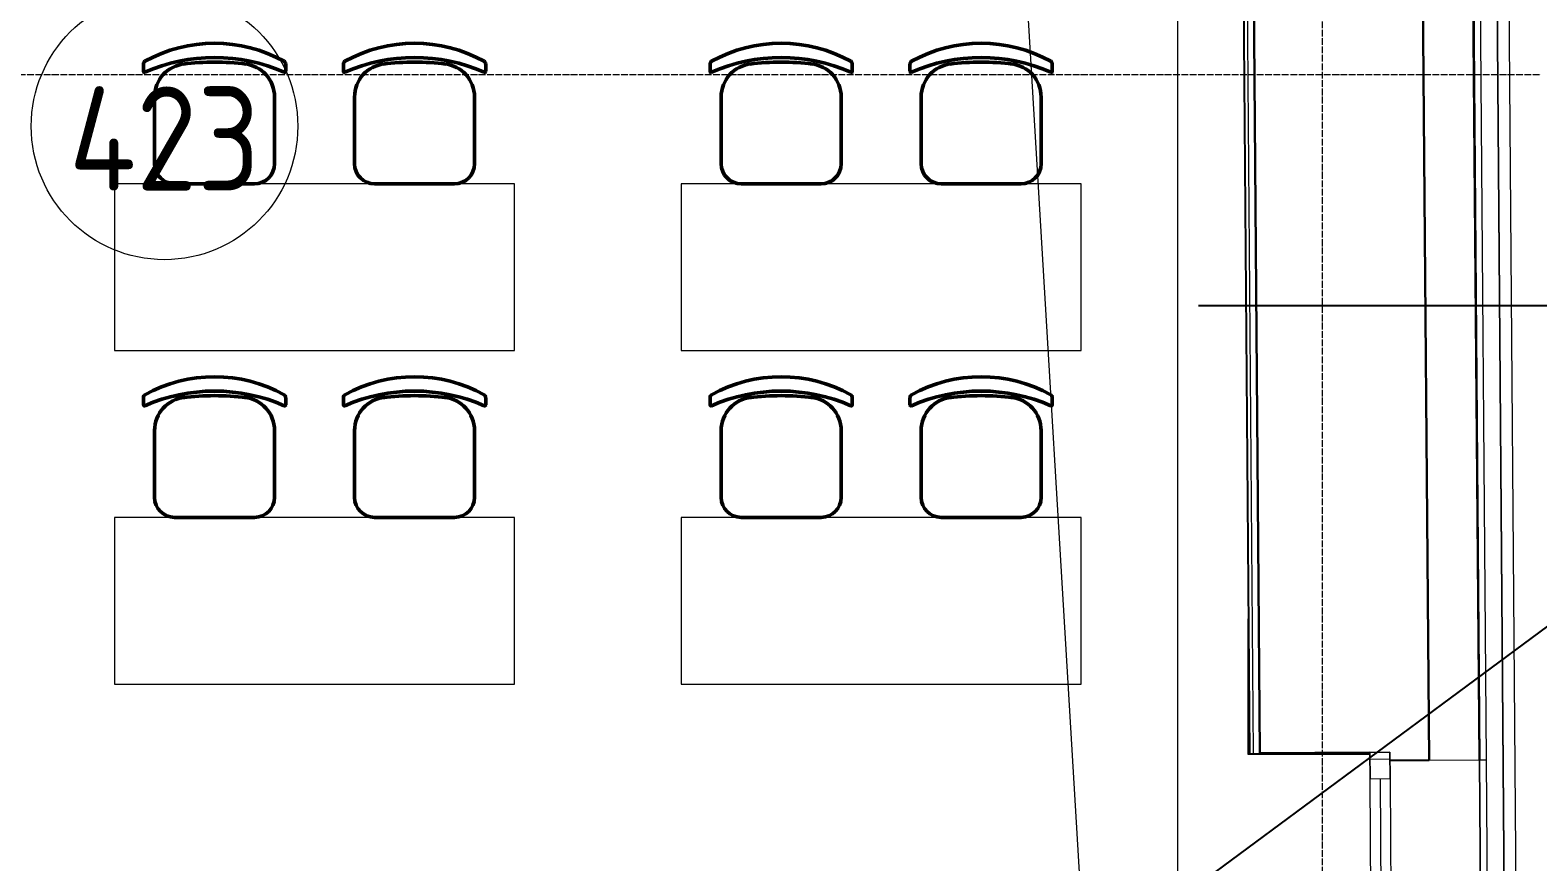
# Model space of a CAD drawing. Header units: millimetres. Extents: x -32 to 417638015, y -35 to 175284279.
# Drawn here: x 417442140 to 417446664, y 175242370 to 175244863 of the extents above; entities that cross this region are included whole.
import ezdxf
from ezdxf import colors
from ezdxf.entities.mleader import LeaderData, LeaderLine
from ezdxf.math import Vec2, Vec3

# ---------------------------------------------------------------- set-up
doc = ezdxf.new("R2010")
doc.units = ezdxf.units.MM
doc.linetypes.add('ADSK_Линия сетки', pattern=[25, 20, -2.5, 0, -2.5])
for name, color, linetype, lineweight in [('_ Окна', 7, 'Continuous', 9), ('Аннотация', 7, 'Continuous', 18), ('Окна', 7, 'Continuous', 9), ('Оси', 253, 'Continuous', 9), ('Перекрытие', 7, 'Continuous', 18), ('Стены наружные', 7, 'Continuous', 18), ('Стены несущие', 7, 'Continuous', 30), ('Стены отделка', 7, 'Continuous', 30), ('Стены штриховка', 7, 'Continuous', 9), ('ТХ', 5, 'Continuous', 0), ('ТХ_Задание ЭОМ_СС', 6, 'Continuous', 0), ('ШТРИХОВКА', 252, 'Continuous', 15)]:
    doc.layers.add(name, color=color, linetype=linetype, lineweight=lineweight)
doc.layers.add('_ЭМ_Надписи', color=7, linetype='Continuous')
doc.layers.add('Линии', color=7, linetype='Continuous', lineweight=9, true_color=0x00a600)
doc.styles.add('GOST Common', font='GOST_Common.ttf', dxfattribs={"width": 0.9, "height": 349.9999999999996})
doc.styles.add('ЭОМ', font='isocpeur.ttf', dxfattribs={"width": 0.85, "height": 250})

# ---------------------------------------------------------------- blocks, each defined once
blk = doc.blocks.new('_ЭМ_ТХ2_4 Этаж')
at = {"color": 8, "linetype": 'ByBlock', "lineweight": -2}
for p, q in [((58227.37879295624, 13067.05146870926), (58227.37879295624, 13045.3916626617)), ((58227.37879295641, 13067.05146870936), (58227.37879295641, 13045.39166266179)), ((58654.37879295618, 13067.05146870926), (58654.37879295618, 13045.3916626617)), ((58654.37879295636, 13067.05146870936), (58654.37879295636, 13045.39166266179)), ((58827.37879295624, 13067.05146870926), (58827.37879295624, 13045.3916626617)), ((58827.37879295641, 13067.05146870936), (58827.37879295641, 13045.39166266179)), ((59254.37879295618, 13067.05146870926), (59254.37879295618, 13045.3916626617)), ((59254.37879295636, 13067.05146870936), (59254.37879295636, 13045.39166266179)), ((59927.37879295624, 13067.05146870926), (59927.37879295624, 13045.3916626617)), ((59927.37879295641, 13067.05146870936), (59927.37879295641, 13045.39166266179)), ((60354.37879295618, 13067.05146870926), (60354.37879295618, 13045.3916626617)), ((60354.37879295636, 13067.05146870936), (60354.37879295636, 13045.39166266179)), ((60527.37879295624, 13067.05146870926), (60527.37879295624, 13045.3916626617)), ((60527.37879295641, 13067.05146870936), (60527.37879295641, 13045.39166266179)), ((60954.37879295618, 13067.05146870926), (60954.37879295618, 13045.3916626617)), ((60954.37879295636, 13067.05146870936), (60954.37879295636, 13045.39166266179)), ((58260.87879295624, 12768.05098831653), (58260.87879295624, 12968.3622890422)), ((58260.87879295636, 12768.05098831662), (58260.87879295636, 12968.3622890423)), ((58620.87879295624, 12768.05098831653), (58620.87879295624, 12968.3622890422)), ((58620.87879295641, 12768.05098831662), (58620.87879295641, 12968.3622890423)), ((58860.87879295624, 12768.05098831653), (58860.87879295624, 12968.3622890422)), ((58860.87879295636, 12768.05098831662), (58860.87879295636, 12968.3622890423)), ((59220.87879295624, 12768.05098831653), (59220.87879295624, 12968.3622890422)), ((59220.87879295641, 12768.05098831662), (59220.87879295641, 12968.3622890423)), ((59960.87879295624, 12768.05098831653), (59960.87879295624, 12968.3622890422)), ((59960.87879295636, 12768.05098831662), (59960.87879295636, 12968.3622890423)), ((60320.87879295624, 12768.05098831653), (60320.87879295624, 12968.3622890422)), ((60320.87879295641, 12768.05098831662), (60320.87879295641, 12968.3622890423)), ((60560.87879295624, 12768.05098831653), (60560.87879295624, 12968.3622890422)), ((60560.87879295636, 12768.05098831662), (60560.87879295636, 12968.3622890423)), ((60920.87879295624, 12768.05098831653), (60920.87879295624, 12968.3622890422)), ((60920.87879295641, 12768.05098831662), (60920.87879295641, 12968.3622890423)), ((58561.00723699189, 12708.05112579894), (58320.87879295624, 12708.05098831653)), ((58561.00723699207, 12708.05112579904), (58320.87879295636, 12708.05098831663)), ((59161.00723699189, 12708.05112579894), (58920.87879295624, 12708.05098831653)), ((59161.00723699207, 12708.05112579904), (58920.87879295636, 12708.05098831663)), ((60261.00723699189, 12708.05112579894), (60020.87879295624, 12708.05098831653)), ((60261.00723699207, 12708.05112579904), (60020.87879295636, 12708.05098831663)), ((60861.00723699189, 12708.05112579894), (60620.87879295624, 12708.05098831653)), ((60861.00723699207, 12708.05112579904), (60620.87879295636, 12708.05098831663)), ((58227.37879295624, 12067.05146870926), (58227.37879295624, 12045.3916626617)), ((58227.37879295641, 12067.05146870936), (58227.37879295641, 12045.39166266179)), ((58654.37879295618, 12067.05146870926), (58654.37879295618, 12045.3916626617)), ((58654.37879295636, 12067.05146870936), (58654.37879295636, 12045.39166266179)), ((58827.37879295624, 12067.05146870926), (58827.37879295624, 12045.3916626617)), ((58827.37879295641, 12067.05146870936), (58827.37879295641, 12045.39166266179)), ((59254.37879295618, 12067.05146870926), (59254.37879295618, 12045.3916626617)), ((59254.37879295636, 12067.05146870936), (59254.37879295636, 12045.39166266179)), ((59927.37879295624, 12067.05146870926), (59927.37879295624, 12045.3916626617)), ((59927.37879295641, 12067.05146870936), (59927.37879295641, 12045.39166266179)), ((60354.37879295618, 12067.05146870926), (60354.37879295618, 12045.3916626617)), ((60354.37879295636, 12067.05146870936), (60354.37879295636, 12045.39166266179)), ((60527.37879295624, 12067.05146870926), (60527.37879295624, 12045.3916626617)), ((60527.37879295641, 12067.05146870936), (60527.37879295641, 12045.39166266179)), ((60954.37879295618, 12067.05146870926), (60954.37879295618, 12045.3916626617)), ((60954.37879295636, 12067.05146870936), (60954.37879295636, 12045.39166266179)), ((58260.87879295624, 11768.05098831653), (58260.87879295624, 11968.3622890422)), ((58260.87879295636, 11768.05098831662), (58260.87879295636, 11968.3622890423)), ((58620.87879295624, 11768.05098831653), (58620.87879295624, 11968.3622890422)), ((58620.87879295641, 11768.05098831662), (58620.87879295641, 11968.3622890423)), ((58860.87879295624, 11768.05098831653), (58860.87879295624, 11968.3622890422)), ((58860.87879295636, 11768.05098831662), (58860.87879295636, 11968.3622890423)), ((59220.87879295624, 11768.05098831653), (59220.87879295624, 11968.3622890422)), ((59220.87879295641, 11768.05098831662), (59220.87879295641, 11968.3622890423)), ((59960.87879295624, 11768.05098831653), (59960.87879295624, 11968.3622890422)), ((59960.87879295636, 11768.05098831662), (59960.87879295636, 11968.3622890423)), ((60320.87879295624, 11768.05098831653), (60320.87879295624, 11968.3622890422)), ((60320.87879295641, 11768.05098831662), (60320.87879295641, 11968.3622890423)), ((60560.87879295624, 11768.05098831653), (60560.87879295624, 11968.3622890422)), ((60560.87879295636, 11768.05098831662), (60560.87879295636, 11968.3622890423)), ((60920.87879295624, 11768.05098831653), (60920.87879295624, 11968.3622890422)), ((60920.87879295641, 11768.05098831662), (60920.87879295641, 11968.3622890423)), ((58561.00723699189, 11708.05112579894), (58320.87879295624, 11708.05098831653)), ((58561.00723699207, 11708.05112579904), (58320.87879295636, 11708.05098831663)), ((59161.00723699189, 11708.05112579894), (58920.87879295624, 11708.05098831653)), ((59161.00723699207, 11708.05112579904), (58920.87879295636, 11708.05098831663)), ((60261.00723699189, 11708.05112579894), (60020.87879295624, 11708.05098831653)), ((60261.00723699207, 11708.05112579904), (60020.87879295636, 11708.05098831663)), ((60861.00723699189, 11708.05112579894), (60620.87879295624, 11708.05098831653)), ((60861.00723699207, 11708.05112579904), (60620.87879295636, 11708.05098831663))]:
    blk.add_line(p, q, dxfattribs=at)
for centre, radius, start, end in [((58440.87879295624, 12699.00196675615), 430.5490215606072, 60.99166478656981, 119.0083352134302), ((58440.87879295641, 12699.00196675624), 430.5490215606072, 60.99166478656981, 119.0083352134302), ((59040.87879295624, 12699.00196675615), 430.5490215606072, 60.99166478656981, 119.0083352134302), ((59040.87879295641, 12699.00196675624), 430.5490215606072, 60.99166478656981, 119.0083352134302), ((60140.87879295624, 12699.00196675615), 430.5490215606072, 60.99166478656981, 119.0083352134302), ((60140.87879295641, 12699.00196675624), 430.5490215606072, 60.99166478656981, 119.0083352134302), ((60740.87879295624, 12699.00196675615), 430.5490215606072, 60.99166478656981, 119.0083352134302), ((60740.87879295641, 12699.00196675624), 430.5490215606072, 60.99166478656981, 119.0083352134302), ((58237.37879295624, 13067.05146870928), 9.999999999989248, 121.931749367395, 180), ((58237.37879295641, 13067.05146870938), 9.999999999989248, 121.931749367395, 180), ((58440.87879295624, 12565.73086461253), 520.8201237039044, 66.319511006273, 113.680488993727), ((58440.87879295641, 12565.73086461263), 520.8201237039044, 66.319511006273, 113.680488993727), ((58440.87879295624, 12272.51691551149), 800.3966485555333, 83.24697725458542, 96.75302274541458), ((58440.87879295641, 12272.51691551159), 800.3966485555333, 83.24697725458542, 96.75302274541458), ((58644.37879295624, 13067.05146870928), 9.999999999989248, 0, 58.06825063260506), ((58644.37879295641, 13067.05146870938), 9.999999999989248, 0, 58.06825063260506), ((58837.37879295624, 13067.05146870928), 9.999999999989248, 121.931749367395, 180), ((58837.37879295641, 13067.05146870938), 9.999999999989248, 121.931749367395, 180), ((59040.87879295624, 12565.73086461253), 520.8201237039044, 66.319511006273, 113.680488993727), ((59040.87879295641, 12565.73086461263), 520.8201237039044, 66.319511006273, 113.680488993727), ((59040.87879295624, 12272.51691551149), 800.3966485555333, 83.24697725458542, 96.75302274541458), ((59040.87879295641, 12272.51691551159), 800.3966485555333, 83.24697725458542, 96.75302274541458), ((59244.37879295624, 13067.05146870928), 9.999999999989248, 0, 58.06825063260506), ((59244.37879295641, 13067.05146870938), 9.999999999989248, 0, 58.06825063260506), ((59937.37879295624, 13067.05146870928), 9.999999999989248, 121.931749367395, 180), ((59937.37879295641, 13067.05146870938), 9.999999999989248, 121.931749367395, 180), ((60140.87879295624, 12565.73086461253), 520.8201237039044, 66.319511006273, 113.680488993727), ((60140.87879295641, 12565.73086461263), 520.8201237039044, 66.319511006273, 113.680488993727), ((60140.87879295624, 12272.51691551149), 800.3966485555333, 83.24697725458542, 96.75302274541458), ((60140.87879295641, 12272.51691551159), 800.3966485555333, 83.24697725458542, 96.75302274541458), ((60344.37879295624, 13067.05146870928), 9.999999999989248, 0, 58.06825063260506), ((60344.37879295641, 13067.05146870938), 9.999999999989248, 0, 58.06825063260506), ((60537.37879295624, 13067.05146870928), 9.999999999989248, 121.931749367395, 180), ((60537.37879295641, 13067.05146870938), 9.999999999989248, 121.931749367395, 180), ((60740.87879295624, 12565.73086461253), 520.8201237039044, 66.319511006273, 113.680488993727), ((60740.87879295641, 12565.73086461263), 520.8201237039044, 66.319511006273, 113.680488993727), ((60740.87879295624, 12272.51691551149), 800.3966485555333, 83.24697725458542, 96.75302274541458), ((60740.87879295641, 12272.51691551159), 800.3966485555333, 83.24697725458542, 96.75302274541458), ((60944.37879295624, 13067.05146870928), 9.999999999989248, 0, 58.06825063260506), ((60944.37879295641, 13067.05146870938), 9.999999999989248, 0, 58.06825063260506), ((58230.37879295624, 13045.39166266168), 2.999999999983853, 180, 296.1021673183788), ((58230.37879295641, 13045.39166266178), 2.999999999983853, 180, 296.1021673183788), ((58360.87879295624, 12968.36228904219), 100.0000000000176, 95.74155800031588, 180), ((58360.87879295641, 12968.36228904229), 100.0000000000176, 95.74155800031588, 180), ((58520.87879295624, 12968.36228904219), 100.0000000000176, 0, 84.25844199968412), ((58520.87879295641, 12968.36228904229), 100.0000000000176, 0, 84.25844199968412), ((58651.37879295624, 13045.39166266168), 2.999999999983853, 243.8978326816212, 0), ((58651.37879295641, 13045.39166266178), 2.999999999983853, 243.8978326816212, 0), ((58830.37879295624, 13045.39166266168), 2.999999999983853, 180, 296.1021673183788), ((58830.37879295641, 13045.39166266178), 2.999999999983853, 180, 296.1021673183788), ((58960.87879295624, 12968.36228904219), 100.0000000000176, 95.74155800031588, 180), ((58960.87879295641, 12968.36228904229), 100.0000000000176, 95.74155800031588, 180), ((59120.87879295624, 12968.36228904219), 100.0000000000176, 0, 84.25844199968412), ((59120.87879295641, 12968.36228904229), 100.0000000000176, 0, 84.25844199968412), ((59251.37879295624, 13045.39166266168), 2.999999999983853, 243.8978326816212, 0), ((59251.37879295641, 13045.39166266178), 2.999999999983853, 243.8978326816212, 0), ((59930.37879295624, 13045.39166266168), 2.999999999983853, 180, 296.1021673183788), ((59930.37879295641, 13045.39166266178), 2.999999999983853, 180, 296.1021673183788), ((60060.87879295624, 12968.36228904219), 100.0000000000176, 95.74155800031588, 180), ((60060.87879295641, 12968.36228904229), 100.0000000000176, 95.74155800031588, 180), ((60220.87879295624, 12968.36228904219), 100.0000000000176, 0, 84.25844199968412), ((60220.87879295641, 12968.36228904229), 100.0000000000176, 0, 84.25844199968412), ((60351.37879295624, 13045.39166266168), 2.999999999983853, 243.8978326816212, 0), ((60351.37879295641, 13045.39166266178), 2.999999999983853, 243.8978326816212, 0), ((60530.37879295624, 13045.39166266168), 2.999999999983853, 180, 296.1021673183788), ((60530.37879295641, 13045.39166266178), 2.999999999983853, 180, 296.1021673183788), ((60660.87879295624, 12968.36228904219), 100.0000000000176, 95.74155800031588, 180), ((60660.87879295641, 12968.36228904229), 100.0000000000176, 95.74155800031588, 180), ((60820.87879295624, 12968.36228904219), 100.0000000000176, 0, 84.25844199968412), ((60820.87879295641, 12968.36228904229), 100.0000000000176, 0, 84.25844199968412), ((60951.37879295624, 13045.39166266168), 2.999999999983853, 243.8978326816212, 0), ((60951.37879295641, 13045.39166266178), 2.999999999983853, 243.8978326816212, 0), ((58320.87879295618, 12768.05098831653), 60.00000000000227, 180, 270), ((58320.87879295636, 12768.05098831658), 59.99999999995964, 180, 270), ((58560.8787929563, 12768.05098831653), 60.00000000000227, 270, 0), ((58560.87879295641, 12768.05098831658), 59.99999999995964, 270, 0), ((58920.87879295618, 12768.05098831653), 60.00000000000227, 180, 270), ((58920.87879295636, 12768.05098831658), 59.99999999995964, 180, 270), ((59160.8787929563, 12768.05098831653), 60.00000000000227, 270, 0), ((59160.87879295641, 12768.05098831658), 59.99999999995964, 270, 0), ((60020.87879295618, 12768.05098831653), 60.00000000000227, 180, 270), ((60020.87879295636, 12768.05098831658), 59.99999999995964, 180, 270), ((60260.8787929563, 12768.05098831653), 60.00000000000227, 270, 0), ((60260.87879295641, 12768.05098831658), 59.99999999995964, 270, 0), ((60620.87879295618, 12768.05098831653), 60.00000000000227, 180, 270), ((60620.87879295636, 12768.05098831658), 59.99999999995964, 180, 270), ((60860.8787929563, 12768.05098831653), 60.00000000000227, 270, 0), ((60860.87879295641, 12768.05098831658), 59.99999999995964, 270, 0), ((58440.87879295624, 11699.00196675615), 430.5490215606072, 60.99166478656981, 119.0083352134302), ((58440.87879295641, 11699.00196675624), 430.5490215606072, 60.99166478656981, 119.0083352134302), ((59040.87879295624, 11699.00196675615), 430.5490215606072, 60.99166478656981, 119.0083352134302), ((59040.87879295641, 11699.00196675624), 430.5490215606072, 60.99166478656981, 119.0083352134302), ((60140.87879295624, 11699.00196675615), 430.5490215606072, 60.99166478656981, 119.0083352134302), ((60140.87879295641, 11699.00196675624), 430.5490215606072, 60.99166478656981, 119.0083352134302), ((60740.87879295624, 11699.00196675615), 430.5490215606072, 60.99166478656981, 119.0083352134302), ((60740.87879295641, 11699.00196675624), 430.5490215606072, 60.99166478656981, 119.0083352134302), ((58440.87879295624, 11565.73086461253), 520.8201237039044, 66.319511006273, 113.680488993727), ((58440.87879295641, 11565.73086461263), 520.8201237039044, 66.319511006273, 113.680488993727), ((59040.87879295624, 11565.73086461253), 520.8201237039044, 66.319511006273, 113.680488993727), ((59040.87879295641, 11565.73086461263), 520.8201237039044, 66.319511006273, 113.680488993727), ((60140.87879295624, 11565.73086461253), 520.8201237039044, 66.319511006273, 113.680488993727), ((60140.87879295641, 11565.73086461263), 520.8201237039044, 66.319511006273, 113.680488993727), ((60740.87879295624, 11565.73086461253), 520.8201237039044, 66.319511006273, 113.680488993727), ((60740.87879295641, 11565.73086461263), 520.8201237039044, 66.319511006273, 113.680488993727), ((58237.37879295624, 12067.05146870928), 9.999999999989248, 121.931749367395, 180), ((58237.37879295641, 12067.05146870938), 9.999999999989248, 121.931749367395, 180), ((58230.37879295624, 12045.39166266168), 2.999999999983853, 180, 296.1021673183788), ((58230.37879295641, 12045.39166266178), 2.999999999983853, 180, 296.1021673183788), ((58360.87879295624, 11968.36228904219), 100.0000000000176, 95.74155800031588, 180), ((58360.87879295641, 11968.36228904229), 100.0000000000176, 95.74155800031588, 180), ((58440.87879295624, 11272.51691551149), 800.3966485555333, 83.24697725458542, 96.75302274541458), ((58440.87879295641, 11272.51691551159), 800.3966485555333, 83.24697725458542, 96.75302274541458), ((58520.87879295624, 11968.36228904219), 100.0000000000176, 0, 84.25844199968412), ((58520.87879295641, 11968.36228904229), 100.0000000000176, 0, 84.25844199968412), ((58644.37879295624, 12067.05146870928), 9.999999999989248, 0, 58.06825063260506), ((58644.37879295641, 12067.05146870938), 9.999999999989248, 0, 58.06825063260506), ((58651.37879295624, 12045.39166266168), 2.999999999983853, 243.8978326816212, 0), ((58651.37879295641, 12045.39166266178), 2.999999999983853, 243.8978326816212, 0), ((58837.37879295624, 12067.05146870928), 9.999999999989248, 121.931749367395, 180), ((58837.37879295641, 12067.05146870938), 9.999999999989248, 121.931749367395, 180), ((58830.37879295624, 12045.39166266168), 2.999999999983853, 180, 296.1021673183788), ((58830.37879295641, 12045.39166266178), 2.999999999983853, 180, 296.1021673183788), ((58960.87879295624, 11968.36228904219), 100.0000000000176, 95.74155800031588, 180), ((58960.87879295641, 11968.36228904229), 100.0000000000176, 95.74155800031588, 180), ((59040.87879295624, 11272.51691551149), 800.3966485555333, 83.24697725458542, 96.75302274541458), ((59040.87879295641, 11272.51691551159), 800.3966485555333, 83.24697725458542, 96.75302274541458), ((59120.87879295624, 11968.36228904219), 100.0000000000176, 0, 84.25844199968412), ((59120.87879295641, 11968.36228904229), 100.0000000000176, 0, 84.25844199968412), ((59244.37879295624, 12067.05146870928), 9.999999999989248, 0, 58.06825063260506), ((59244.37879295641, 12067.05146870938), 9.999999999989248, 0, 58.06825063260506), ((59251.37879295624, 12045.39166266168), 2.999999999983853, 243.8978326816212, 0), ((59251.37879295641, 12045.39166266178), 2.999999999983853, 243.8978326816212, 0), ((59937.37879295624, 12067.05146870928), 9.999999999989248, 121.931749367395, 180), ((59937.37879295641, 12067.05146870938), 9.999999999989248, 121.931749367395, 180), ((59930.37879295624, 12045.39166266168), 2.999999999983853, 180, 296.1021673183788), ((59930.37879295641, 12045.39166266178), 2.999999999983853, 180, 296.1021673183788), ((60060.87879295624, 11968.36228904219), 100.0000000000176, 95.74155800031588, 180), ((60060.87879295641, 11968.36228904229), 100.0000000000176, 95.74155800031588, 180), ((60140.87879295624, 11272.51691551149), 800.3966485555333, 83.24697725458542, 96.75302274541458), ((60140.87879295641, 11272.51691551159), 800.3966485555333, 83.24697725458542, 96.75302274541458), ((60220.87879295624, 11968.36228904219), 100.0000000000176, 0, 84.25844199968412), ((60220.87879295641, 11968.36228904229), 100.0000000000176, 0, 84.25844199968412), ((60344.37879295624, 12067.05146870928), 9.999999999989248, 0, 58.06825063260506), ((60344.37879295641, 12067.05146870938), 9.999999999989248, 0, 58.06825063260506), ((60351.37879295624, 12045.39166266168), 2.999999999983853, 243.8978326816212, 0), ((60351.37879295641, 12045.39166266178), 2.999999999983853, 243.8978326816212, 0), ((60537.37879295624, 12067.05146870928), 9.999999999989248, 121.931749367395, 180), ((60537.37879295641, 12067.05146870938), 9.999999999989248, 121.931749367395, 180), ((60530.37879295624, 12045.39166266168), 2.999999999983853, 180, 296.1021673183788), ((60530.37879295641, 12045.39166266178), 2.999999999983853, 180, 296.1021673183788), ((60660.87879295624, 11968.36228904219), 100.0000000000176, 95.74155800031588, 180), ((60660.87879295641, 11968.36228904229), 100.0000000000176, 95.74155800031588, 180), ((60740.87879295624, 11272.51691551149), 800.3966485555333, 83.24697725458542, 96.75302274541458), ((60740.87879295641, 11272.51691551159), 800.3966485555333, 83.24697725458542, 96.75302274541458), ((60820.87879295624, 11968.36228904219), 100.0000000000176, 0, 84.25844199968412), ((60820.87879295641, 11968.36228904229), 100.0000000000176, 0, 84.25844199968412), ((60944.37879295624, 12067.05146870928), 9.999999999989248, 0, 58.06825063260506), ((60944.37879295641, 12067.05146870938), 9.999999999989248, 0, 58.06825063260506), ((60951.37879295624, 12045.39166266168), 2.999999999983853, 243.8978326816212, 0), ((60951.37879295641, 12045.39166266178), 2.999999999983853, 243.8978326816212, 0), ((58320.87879295618, 11768.05098831653), 60.00000000000227, 180, 270), ((58320.87879295636, 11768.05098831658), 59.99999999995964, 180, 270), ((58560.8787929563, 11768.05098831653), 60.00000000000227, 270, 0), ((58560.87879295641, 11768.05098831658), 59.99999999995964, 270, 0), ((58920.87879295618, 11768.05098831653), 60.00000000000227, 180, 270), ((58920.87879295636, 11768.05098831658), 59.99999999995964, 180, 270), ((59160.8787929563, 11768.05098831653), 60.00000000000227, 270, 0), ((59160.87879295641, 11768.05098831658), 59.99999999995964, 270, 0), ((60020.87879295618, 11768.05098831653), 60.00000000000227, 180, 270), ((60020.87879295636, 11768.05098831658), 59.99999999995964, 180, 270), ((60260.8787929563, 11768.05098831653), 60.00000000000227, 270, 0), ((60260.87879295641, 11768.05098831658), 59.99999999995964, 270, 0), ((60620.87879295618, 11768.05098831653), 60.00000000000227, 180, 270), ((60620.87879295636, 11768.05098831658), 59.99999999995964, 180, 270), ((60860.8787929563, 11768.05098831653), 60.00000000000227, 270, 0), ((60860.87879295641, 11768.05098831658), 59.99999999995964, 270, 0)]:
    blk.add_arc(centre, radius, start, end, dxfattribs=at)
at = {"layer": 'ТХ', "color": 8}
for p, q in [((59340.94301497407, 12708.05105705773), (58140.94301497407, 12708.05105705773)), ((58140.94301497407, 12708.05105705773), (58140.94301497407, 12208.05105705773)), ((59340.94301497407, 12208.05105705773), (59340.94301497407, 12708.05105705773)), ((61040.94301497407, 12708.05105705773), (59840.94301497407, 12708.05105705773)), ((59840.94301497407, 12708.05105705773), (59840.94301497407, 12208.05105705773)), ((61040.94301497407, 12208.05105705773), (61040.94301497407, 12708.05105705773)), ((58140.94301497407, 12208.05105705773), (59340.94301497407, 12208.05105705773)), ((59840.94301497407, 12208.05105705773), (61040.94301497407, 12208.05105705773)), ((59340.94301497407, 11708.05105705773), (58140.94301497407, 11708.05105705773)), ((58140.94301497407, 11708.05105705773), (58140.94301497407, 11208.05105705773)), ((59340.94301497407, 11208.05105705773), (59340.94301497407, 11708.05105705773)), ((61040.94301497407, 11708.05105705773), (59840.94301497407, 11708.05105705773)), ((59840.94301497407, 11708.05105705773), (59840.94301497407, 11208.05105705773)), ((61040.94301497407, 11208.05105705773), (61040.94301497407, 11708.05105705773)), ((58140.94301497407, 11208.05105705773), (59340.94301497407, 11208.05105705773)), ((59840.94301497407, 11208.05105705773), (61040.94301497407, 11208.05105705773))]:
    blk.add_line(p, q, dxfattribs=at)
blk = doc.blocks.new('План 4 этажа')
at = {"layer": '_ Окна', "color": 8, "lineweight": 18}
for p, q in [((55998.46259081516, 11242.00807818881), (56058.46062857707, 11242.49332526111)), ((55999.10958691158, 11162.01069450629), (55998.46259081516, 11242.00807818881)), ((56058.46062857707, 11242.49332526111), (56059.10762467348, 11162.49594157859)), ((56059.10762467348, 11162.49594157859), (55999.10958691158, 11162.01069450629))]:
    blk.add_line(p, q, dxfattribs=at)
at = {"layer": '_ Окна', "color": 8}
for p, q in [((55998.62433983927, 11222.00873226818), (56058.62237760118, 11222.49397934048)), ((56029.10860579252, 11162.25331804244), (56032.02008822639, 10802.26509147102))]:
    blk.add_line(p, q, dxfattribs=at)
at = {"layer": 'Аннотация', "color": 8, "lineweight": 20}
blk.add_line((54873.03045723273, 15111.11941194185), (55408.02172623714, 6178.859152396035), dxfattribs=at)
at = {"layer": 'Линии', "color": 8}
blk.add_circle((52382.26526634983, 13119.54976844072), 400, dxfattribs=at)
at = {"layer": 'Окна', "color": 8}
for p, q in [((56058.46062857707, 11242.49332526111), (55998.46259081516, 11242.00807818881)), ((55998.46259081516, 11242.00807818881), (55999.10958691158, 11162.01069450629)), ((56059.10762467348, 11162.49594157859), (56058.46062857707, 11242.49332526111)), ((56002.02106934536, 10802.02246793488), (55999.10958691149, 11162.01069450629)), ((56059.10762467348, 11162.49594157859), (56062.01910710736, 10802.50771500717))]:
    blk.add_line(p, q, dxfattribs=at)
at = {"layer": 'Оси', "color": 8, "linetype": 'ADSK_Линия сетки'}
for p, q in [((55856.50476387143, -3353.100552087591), (55856.50476387149, 43685.83329475898)), ((-10052.17750458431, 13274.4890366231), (56511.79228884453, 13274.48903662292))]:
    blk.add_line(p, q, dxfattribs=at)
at = {"layer": 'Перекрытие', "color": 8}
for p, q in [((55421.86602534098, 15099.72516066174), (55421.86602534086, 9045.17211896769)), ((55633.2118802215, 11236.15740698099), (55633.2118802215, 11642.47608259)), ((55998.50990938058, 11236.15740698099), (55633.2118802215, 11236.15740698099))]:
    blk.add_line(p, q, dxfattribs=at)
at = {"layer": 'Стены наружные', "color": 8}
for p, q in [((56350.37427751045, 17189.37507226568), (56417.6973849003, 8865.22596157738)), ((56417.64913938195, 8865.225399231305), (56350.46581533272, 17189.37548599037)), ((56385.46567852295, 17189.53367532889), (56452.64698692376, 8865.633331492194)), ((55636.49807015574, 11236.15740698099), (55636.47442965047, 11239.08042085252)), ((56326.07934119133, 11219.6569317003), (56340.59631610464, 9424.715635323373)), ((56343.17095969827, 9424.736458308762), (56328.65398478485, 11219.67775468575)), ((56363.16929606081, 9424.89820733288), (56348.65237378469, 11219.83950370987))]:
    blk.add_line(p, q, dxfattribs=at)
at = {"layer": 'Стены несущие', "color": 8}
for p, q in [((55645.19359073555, 14117.75300577353), (55668.47338312375, 11239.33921929111)), ((55668.47338312352, 11239.33921929111), (55645.20167818654, 14116.7530384775)), ((56176.08424678654, 11218.44381401956), (56152.32729477726, 14155.85567096784)), ((55668.47338312375, 11239.33921929111), (55998.46259081515, 11242.00807818881)), ((56058.66281485721, 11217.49414286035), (56176.08424678654, 11218.44381401956))]:
    blk.add_line(p, q, dxfattribs=at)
at = {"layer": 'Стены отделка', "color": 8, "lineweight": 9}
for p, q in [((55613.19463726226, 14117.494207335), (55636.47442965047, 11239.08042085252)), ((56326.07934119133, 11219.6569317003), (56302.31430173083, 14158.06875594467)), ((56304.88894532435, 14158.08957893011), (56328.65398478485, 11219.67775468575)), ((56348.65333070548, 11219.83950370987), (56324.88829124498, 14158.25132795417)), ((55636.47442965047, 11239.08042085252), (55668.47338312352, 11239.33921929111)), ((56176.08424678654, 11218.44381401956), (56326.07934119133, 11219.6569317003)), ((56328.65398478485, 11219.67775468575), (56348.65333070548, 11219.83950370987))]:
    blk.add_line(p, q, dxfattribs=at)
at = {"layer": 'Стены штриховка', "color": 8}
for p, q in [((55615.19457185431, 14117.51038223738), (55638.47436424252, 11239.09659575496)), ((55625.20233226591, 14116.59128945338), (55648.47403720289, 11239.17747026699))]:
    blk.add_line(p, q, dxfattribs=at)
at = {"layer": 'Аннотация', "color": 8, "lineweight": 9, "insert": (52382.26526634983, 13082.60164818208), "char_height": 312.5000000000001, "width": 520.2111192702771, "attachment_point": 5, "line_spacing_factor": 1.022765581104984, "style": 'GOST Common'}
blk.add_mtext('423', dxfattribs=at)

msp = doc.modelspace()

# ---------------------------------------------------------------- block references
at = {"layer": 'ТХ_Задание ЭОМ_СС', "lineweight": 50}
msp.add_blockref('_ЭМ_ТХ2_4 Этаж', (417384252.4643108, 175231694.5649611), dxfattribs=at)
at = {"layer": 'ШТРИХОВКА'}
msp.add_blockref('План 4 этажа', (417390160.9595469, 175231455.6631508), dxfattribs=at)

# ---------------------------------------------------------------- leaders
at = {"layer": '_ЭМ_Надписи', "color": 7, "ltscale": 5}
ml = msp.add_multileader_mtext('Standard', dxfattribs=at)
ml.set_content('{\\fGOST Common|b0|i0|c204|p34;\\W0.9;\\C256;4ЩРС-2\\fISOCPEUR|b0|i0|c204|p34;\\W0.85; Гр.11 \\W1;\\C0;Раб.место учителя, ноутбук}', color=1, style='ЭОМ')
ml.set_leader_properties()
ml.build(insert=Vec2(0, 0))
ml.multileader.update_dxf_attribs({"text_left_attachment_type": 6, "text_right_attachment_type": 6, "dogleg_length": 0, "arrow_head_size": 200})
ctx = ml.context
ctx.base_point, ctx.char_height, ctx.arrow_head_size, ctx.landing_gap_size, ctx.plane_origin = Vec3(417447992.778368, 175244037.1263241), 250, 200, 0, Vec3(417417823.9604476, 175250322.2584276)
ctx.left_attachment, ctx.right_attachment = 6, 6
notes = []
notes.append((ctx, [(0, (1, 1, 0), (417447992.778368, 175244037.1263241), (1, 0), 0, [(0, [(417445200.748973, 175241973.5185408)], 0, [])])]))
ctx.mtext.insert, ctx.mtext.width, ctx.mtext.defined_height, ctx.mtext.flow_direction = Vec3(417447992.778368, 175244362.1263241), 2323.800564308998, 887.4878616485523, 5
for ctx, leaders in notes:
    for number, flags, end, landing, length, lines in leaders:
        leader = LeaderData()
        leader.index, (leader.has_last_leader_line, leader.has_dogleg_vector, leader.attachment_direction) = number, flags
        leader.last_leader_point, leader.dogleg_vector, leader.dogleg_length = Vec3(end), Vec3(landing), length
        for number, points, colour, breaks in lines:
            line = LeaderLine()
            line.index, line.vertices, line.color, line.breaks = number, Vec3.list(points), colors.encode_raw_color(colour), breaks
            leader.lines.append(line)
        ctx.leaders.append(leader)

doc.saveas('drawing.dxf')
